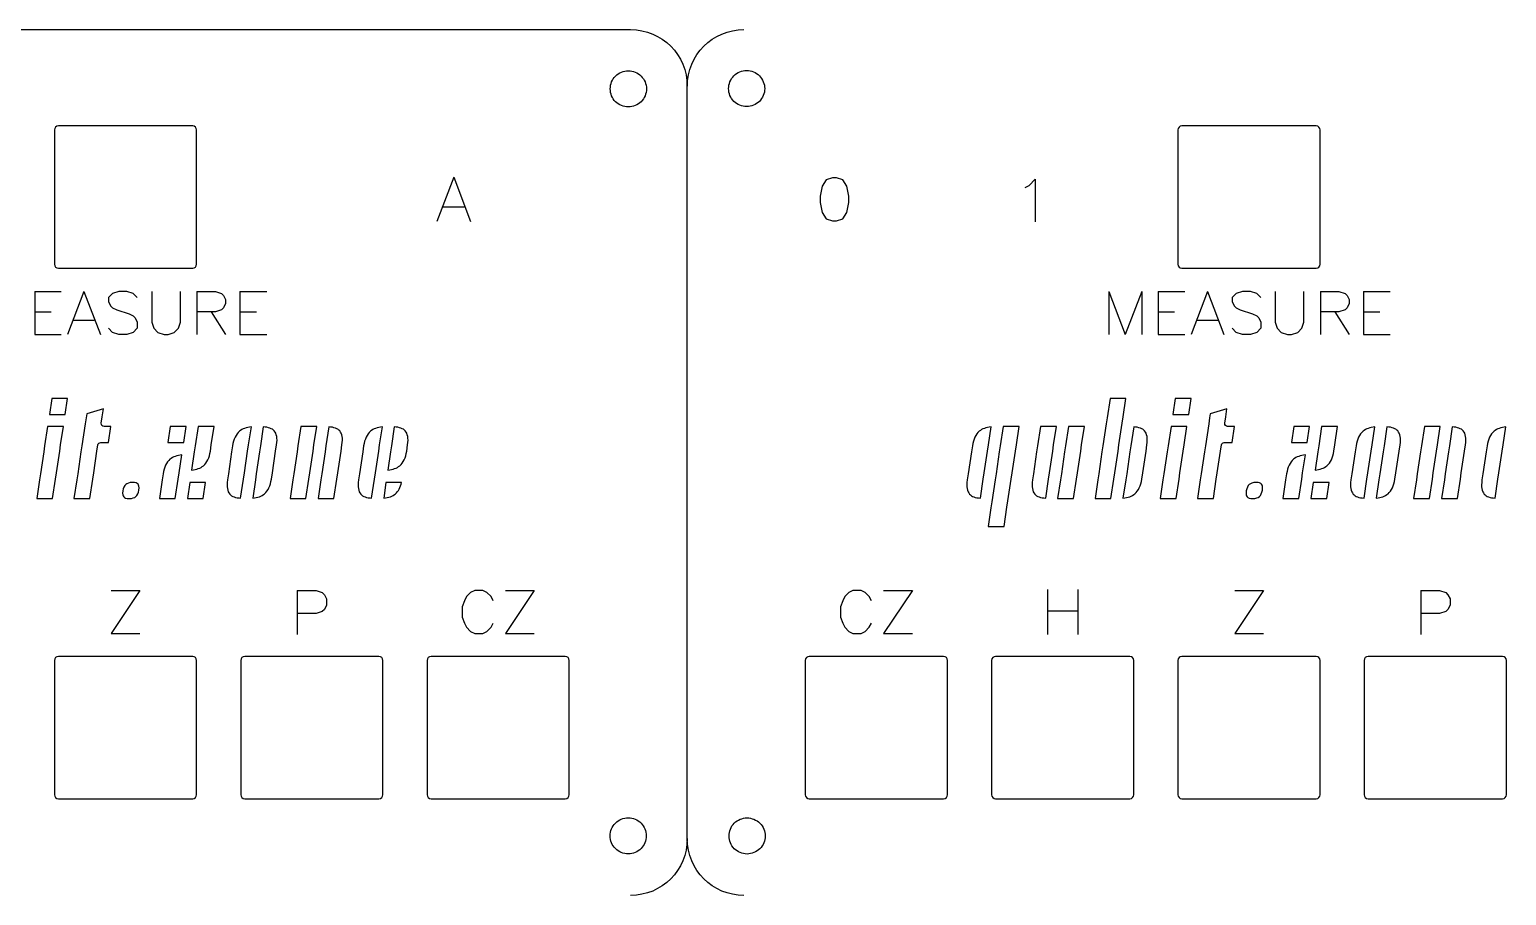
# Model space of a CAD drawing. Extents: x 0 to 498, y 0 to 383.
# Drawn here: x 240.4 to 371.3, y 76.7 to 153.4 of the extents above; entities that cross this region are included whole.
import ezdxf

# ---------------------------------------------------------------- set-up
doc = ezdxf.new("R2010")
doc.units = 0
doc.layers.get('0').update_dxf_attribs({"true_color": 0xffffff})

msp = doc.modelspace()

# ---------------------------------------------------------------- linework, layer by layer
at = {"color": 1, "true_color": 0xff0000}
for p, q in [((204.14, 153.4), (293.65, 153.4)), ((303.7, 153.4), (303.7, 153.4)), ((295.06, 148.15), (295.06, 148.15)), ((298.68, 81.73), (298.68, 148.37)), ((305.54, 148.17), (305.54, 148.17)), ((254.85, 144.86), (242.95, 144.86)), ((354.41, 144.86), (342.51, 144.86)), ((242.95, 132.25), (254.85, 132.25)), ((342.51, 132.25), (354.41, 132.25)), ((242.36, 120.72), (242.15, 119.3)), ((243.77, 120.72), (242.36, 120.72)), ((243.56, 119.3), (243.77, 120.72)), ((337.55, 120.72), (336.14, 120.72)), ((336.14, 120.72), (336.14, 120.72)), ((337.31, 119.08), (337.55, 120.72)), ((341.92, 120.72), (341.71, 119.3)), ((343.33, 120.72), (341.92, 120.72)), ((343.12, 119.3), (343.33, 120.72)), ((242.15, 119.3), (243.56, 119.3)), ((245.46, 119.37), (245.41, 119.01)), ((246.94, 119.8), (245.46, 119.37)), ((246.83, 119.08), (246.94, 119.8)), ((246.94, 119.8), (246.94, 119.8)), ((341.71, 119.3), (343.12, 119.3)), ((345.02, 119.37), (344.97, 119.01)), ((346.5, 119.8), (345.02, 119.37)), ((346.39, 119.08), (346.5, 119.8)), ((346.5, 119.8), (346.5, 119.8)), ((243.4, 118.24), (241.99, 118.24)), ((243.15, 116.6), (243.4, 118.24)), ((245.33, 118.46), (245.03, 116.53)), ((245.41, 119.01), (245.33, 118.46)), ((246.75, 118.53), (246.83, 119.08)), ((247.39, 116.82), (247.6, 118.24)), ((252.86, 118.24), (252.65, 116.82)), ((254.27, 118.24), (252.86, 118.24)), ((254.06, 116.82), (254.27, 118.24)), ((256.75, 118.24), (255.33, 118.24)), ((255.33, 118.24), (255.33, 118.24)), ((256.5, 116.6), (256.75, 118.24)), ((259.81, 116.6), (260.05, 118.2)), ((261.11, 118.21), (260.86, 116.53)), ((261.11, 118.21), (261.11, 118.21)), ((264.44, 118.24), (264.18, 116.53)), ((265.85, 118.24), (264.44, 118.24)), ((265.6, 116.6), (265.85, 118.24)), ((266.91, 118.21), (266.66, 116.53)), ((266.91, 118.21), (266.91, 118.21)), ((271.42, 116.6), (271.66, 118.2)), ((272.72, 118.21), (272.47, 116.53)), ((272.72, 118.21), (272.72, 118.21)), ((325.36, 116.6), (325.6, 118.2)), ((328.08, 118.24), (326.67, 118.24)), ((326.67, 118.24), (326.67, 118.24)), ((327.84, 116.6), (328.08, 118.24)), ((329.98, 118.24), (329.72, 116.53)), ((331.39, 118.24), (329.98, 118.24)), ((331.14, 116.6), (331.39, 118.24)), ((332.46, 118.24), (332.2, 116.53)), ((333.87, 118.24), (332.46, 118.24)), ((333.62, 116.6), (333.87, 118.24)), ((335.8, 118.46), (335.51, 116.53)), ((335.88, 119.01), (335.8, 118.46)), ((336.93, 116.6), (337.22, 118.53)), ((337.22, 118.53), (337.31, 119.08)), ((338.24, 118.21), (337.98, 116.53)), ((338.24, 118.21), (338.24, 118.21)), ((342.96, 118.24), (341.55, 118.24)), ((342.71, 116.6), (342.96, 118.24)), ((344.89, 118.46), (344.59, 116.53)), ((344.97, 119.01), (344.89, 118.46)), ((346.31, 118.53), (346.39, 119.08)), ((346.95, 116.82), (347.16, 118.24)), ((352.42, 118.24), (352.21, 116.82)), ((353.83, 118.24), (352.42, 118.24)), ((353.62, 116.82), (353.83, 118.24)), ((356.31, 118.24), (354.89, 118.24)), ((354.89, 118.24), (354.89, 118.24)), ((356.06, 116.6), (356.31, 118.24)), ((359.36, 116.6), (359.61, 118.2)), ((360.67, 118.21), (360.42, 116.53)), ((360.67, 118.21), (360.67, 118.21)), ((364, 118.24), (363.74, 116.53)), ((365.41, 118.24), (364, 118.24)), ((365.16, 116.6), (365.41, 118.24)), ((366.47, 118.21), (366.22, 116.53)), ((366.47, 118.21), (366.47, 118.21)), ((370.98, 116.6), (371.22, 118.2)), ((241.73, 116.53), (241.65, 115.98)), ((243.07, 116.05), (243.15, 116.6)), ((245.03, 116.53), (244.95, 115.98)), ((246.37, 116.05), (246.46, 116.6)), ((246.71, 116.82), (247.39, 116.82)), ((252.65, 116.82), (254.06, 116.82)), ((255.08, 116.53), (254.99, 115.98)), ((256.42, 116.05), (256.5, 116.6)), ((258.38, 116.53), (258.3, 115.98)), ((259.72, 116.05), (259.81, 116.6)), ((260.86, 116.53), (260.78, 115.98)), ((262.2, 116.05), (262.29, 116.6)), ((264.18, 116.53), (264.1, 115.98)), ((265.52, 116.05), (265.6, 116.6)), ((266.66, 116.53), (266.58, 115.98)), ((268, 116.05), (268.08, 116.6)), ((270, 116.53), (269.92, 115.98)), ((271.34, 116.05), (271.42, 116.6)), ((272.47, 116.53), (272.39, 115.98)), ((273.82, 116.05), (273.9, 116.6)), ((273.9, 116.6), (273.9, 116.6)), ((323.94, 116.53), (323.86, 115.98)), ((325.28, 116.05), (325.36, 116.6)), ((326.41, 116.53), (326.33, 115.98)), ((327.76, 116.05), (327.84, 116.6)), ((329.72, 116.53), (329.64, 115.98)), ((331.06, 116.05), (331.14, 116.6)), ((332.2, 116.53), (332.11, 115.98)), ((333.54, 116.05), (333.62, 116.6)), ((335.51, 116.53), (335.43, 115.98)), ((336.85, 116.05), (336.93, 116.6)), ((337.98, 116.53), (337.9, 115.98)), ((339.33, 116.05), (339.41, 116.6)), ((341.29, 116.53), (341.21, 115.98)), ((342.63, 116.05), (342.71, 116.6)), ((344.59, 116.53), (344.51, 115.98)), ((345.93, 116.05), (346.01, 116.6)), ((346.27, 116.82), (346.95, 116.82)), ((352.21, 116.82), (353.62, 116.82)), ((354.64, 116.53), (354.55, 115.98)), ((355.98, 116.05), (356.06, 116.6)), ((357.94, 116.53), (357.86, 115.98)), ((359.28, 116.05), (359.36, 116.6)), ((360.42, 116.53), (360.34, 115.98)), ((361.76, 116.05), (361.85, 116.6)), ((363.74, 116.53), (363.66, 115.98)), ((365.08, 116.05), (365.16, 116.6)), ((366.22, 116.53), (366.14, 115.98)), ((367.56, 116.05), (367.64, 116.6)), ((369.56, 116.53), (369.48, 115.98)), ((370.9, 116.05), (370.98, 116.6)), ((241.65, 115.98), (241.36, 114.05)), ((242.78, 114.12), (243.07, 116.05)), ((244.95, 115.98), (244.67, 114.05)), ((246.09, 114.12), (246.37, 116.05)), ((253.65, 114.12), (253.89, 115.72)), ((253.89, 115.72), (253.89, 115.72)), ((254.99, 115.98), (254.75, 114.38)), ((258.3, 115.98), (258.02, 114.05)), ((260.78, 115.98), (260.49, 114.05)), ((261.92, 114.12), (262.2, 116.05)), ((264.1, 115.98), (263.81, 114.05)), ((266.58, 115.98), (266.29, 114.05)), ((269.92, 115.98), (269.62, 114.05)), ((271.04, 114.12), (271.34, 116.05)), ((272.39, 115.98), (272.15, 114.38)), ((323.86, 115.98), (323.56, 114.05)), ((324.99, 114.12), (325.28, 116.05)), ((326.33, 115.98), (326.04, 114.05)), ((327.47, 114.12), (327.76, 116.05)), ((329.64, 115.98), (329.35, 114.05)), ((332.11, 115.98), (331.83, 114.05)), ((335.43, 115.98), (335.14, 114.05)), ((337.9, 115.98), (337.62, 114.05)), ((339.04, 114.12), (339.33, 116.05)), ((341.21, 115.98), (340.92, 114.05)), ((342.34, 114.12), (342.63, 116.05)), ((344.51, 115.98), (344.22, 114.05)), ((345.65, 114.12), (345.93, 116.05)), ((353.21, 114.12), (353.45, 115.72)), ((353.45, 115.72), (353.45, 115.72)), ((354.55, 115.98), (354.31, 114.38)), ((357.86, 115.98), (357.57, 114.05)), ((360.34, 115.98), (360.05, 114.05)), ((361.48, 114.12), (361.76, 116.05)), ((363.66, 115.98), (363.37, 114.05)), ((366.14, 115.98), (365.85, 114.05)), ((369.48, 115.98), (369.18, 114.05)), ((370.6, 114.12), (370.9, 116.05)), ((241.36, 114.05), (241.28, 113.5)), ((242.7, 113.57), (242.78, 114.12)), ((244.67, 114.05), (244.58, 113.5)), ((246, 113.57), (246.09, 114.12)), ((252.23, 114.05), (252.15, 113.5)), ((253.57, 113.57), (253.65, 114.12)), ((258.02, 114.05), (257.93, 113.5)), ((259.35, 113.57), (259.44, 114.12)), ((260.49, 114.05), (260.41, 113.5)), ((261.83, 113.57), (261.92, 114.12)), ((263.81, 114.05), (263.73, 113.5)), ((265.15, 113.57), (265.24, 114.12)), ((266.29, 114.05), (266.21, 113.5)), ((267.63, 113.57), (267.72, 114.12)), ((269.62, 114.05), (269.54, 113.5)), ((270.96, 113.57), (271.04, 114.12)), ((323.56, 114.05), (323.48, 113.5)), ((324.9, 113.57), (324.99, 114.12)), ((326.04, 114.05), (325.96, 113.5)), ((327.38, 113.57), (327.47, 114.12)), ((329.35, 114.05), (329.27, 113.5)), ((330.69, 113.57), (330.77, 114.12)), ((331.83, 114.05), (331.74, 113.5)), ((333.17, 113.57), (333.25, 114.12)), ((335.14, 114.05), (335.06, 113.5)), ((336.48, 113.57), (336.56, 114.12)), ((337.62, 114.05), (337.53, 113.5)), ((338.96, 113.57), (339.04, 114.12)), ((340.92, 114.05), (340.83, 113.5)), ((342.26, 113.57), (342.34, 114.12)), ((344.22, 114.05), (344.14, 113.5)), ((345.56, 113.57), (345.65, 114.12)), ((351.79, 114.05), (351.7, 113.5)), ((353.13, 113.57), (353.21, 114.12)), ((357.57, 114.05), (357.49, 113.5)), ((358.91, 113.57), (359, 114.12)), ((360.05, 114.05), (359.97, 113.5)), ((361.39, 113.57), (361.48, 114.12)), ((363.37, 114.05), (363.29, 113.5)), ((364.71, 113.57), (364.79, 114.12)), ((365.85, 114.05), (365.77, 113.5)), ((367.19, 113.57), (367.27, 114.12)), ((369.18, 114.05), (369.1, 113.5)), ((370.52, 113.57), (370.6, 114.12)), ((241.28, 113.5), (241.03, 111.86)), ((242.44, 111.86), (242.7, 113.57)), ((244.58, 113.5), (244.33, 111.86)), ((245.74, 111.86), (246, 113.57)), ((249.51, 113.28), (249.51, 113.28)), ((252.15, 113.5), (251.9, 111.86)), ((253.31, 111.86), (253.57, 113.57)), ((254.59, 113.28), (254.38, 111.86)), ((256, 113.28), (254.59, 113.28)), ((255.79, 111.86), (256, 113.28)), ((259.1, 111.89), (259.35, 113.57)), ((260.41, 113.5), (260.17, 111.9)), ((263.73, 113.5), (263.48, 111.86)), ((264.89, 111.86), (265.15, 113.57)), ((266.21, 113.5), (265.96, 111.86)), ((267.37, 111.86), (267.63, 113.57)), ((270.71, 111.89), (270.96, 113.57)), ((271.98, 113.28), (271.78, 111.9)), ((273.36, 113.28), (271.98, 113.28)), ((324.65, 111.89), (324.9, 113.57)), ((325.96, 113.5), (325.67, 111.57)), ((330.44, 111.89), (330.69, 113.57)), ((331.74, 113.5), (331.5, 111.86)), ((332.91, 111.86), (333.17, 113.57)), ((335.06, 113.5), (334.81, 111.86)), ((336.22, 111.86), (336.48, 113.57)), ((337.53, 113.5), (337.29, 111.9)), ((340.83, 113.5), (340.59, 111.86)), ((342, 111.86), (342.26, 113.57)), ((344.14, 113.5), (343.89, 111.86)), ((345.3, 111.86), (345.56, 113.57)), ((349.07, 113.28), (349.07, 113.28)), ((351.7, 113.5), (351.46, 111.86)), ((352.87, 111.86), (353.13, 113.57)), ((354.15, 113.28), (353.94, 111.86)), ((355.56, 113.28), (354.15, 113.28)), ((355.35, 111.86), (355.56, 113.28)), ((358.66, 111.89), (358.91, 113.57)), ((359.97, 113.5), (359.73, 111.9)), ((363.29, 113.5), (363.04, 111.86)), ((364.45, 111.86), (364.71, 113.57)), ((365.77, 113.5), (365.52, 111.86)), ((366.93, 111.86), (367.19, 113.57)), ((370.27, 111.89), (370.52, 113.57)), ((241.03, 111.86), (242.44, 111.86)), ((244.33, 111.86), (245.74, 111.86)), ((251.9, 111.86), (253.31, 111.86)), ((254.38, 111.86), (255.79, 111.86)), ((263.48, 111.86), (264.89, 111.86)), ((265.96, 111.86), (267.37, 111.86)), ((325.67, 111.57), (325.59, 111.02)), ((327.01, 111.09), (327.1, 111.64)), ((331.5, 111.86), (332.91, 111.86)), ((334.81, 111.86), (336.22, 111.86)), ((340.59, 111.86), (342, 111.86)), ((343.89, 111.86), (345.3, 111.86)), ((351.46, 111.86), (352.87, 111.86)), ((353.94, 111.86), (355.35, 111.86)), ((363.04, 111.86), (364.45, 111.86)), ((365.52, 111.86), (366.93, 111.86)), ((325.59, 111.02), (325.34, 109.38)), ((326.76, 109.38), (327.01, 111.09)), ((325.34, 109.38), (326.76, 109.38)), ((254.85, 97.87), (242.95, 97.87)), ((271.36, 97.87), (259.46, 97.87)), ((287.87, 97.87), (275.97, 97.87)), ((321.39, 97.87), (309.49, 97.87)), ((337.9, 97.87), (326, 97.87)), ((354.41, 97.87), (342.51, 97.87)), ((370.92, 97.87), (359.02, 97.87)), ((242.95, 85.26), (254.85, 85.26)), ((259.46, 85.26), (271.36, 85.26)), ((275.97, 85.26), (287.87, 85.26)), ((309.49, 85.26), (321.39, 85.26)), ((342.51, 85.26), (354.41, 85.26)), ((359.02, 85.26), (370.92, 85.26)), ((295.05, 81.98), (295.05, 81.98)), ((305.58, 81.97), (305.58, 81.97))]:
    msp.add_line(p, q, dxfattribs=at)
at = {"color": 7, "true_color": 0xffffff}
for p, q in [((277.99, 140.33), (276.49, 136.4)), ((277.99, 140.33), (279.48, 136.4)), ((311, 140.09), (310.64, 139.54)), ((311.54, 140.27), (311, 140.09)), ((311.91, 140.27), (311.54, 140.27)), ((312.45, 140.09), (311.91, 140.27)), ((312.82, 139.54), (312.45, 140.09)), ((328.97, 139.6), (329.51, 140.14)), ((329.51, 140.14), (329.51, 136.36)), ((310.64, 139.54), (310.45, 138.63)), ((313, 138.63), (312.82, 139.54)), ((328.61, 139.42), (328.97, 139.6)), ((277.05, 137.71), (278.92, 137.71)), ((310.45, 138.63), (310.45, 138.09)), ((310.45, 138.09), (310.64, 137.18)), ((312.82, 137.18), (313, 138.09)), ((313, 138.09), (313, 138.63)), ((310.64, 137.18), (311, 136.63)), ((311, 136.63), (311.54, 136.45)), ((311.54, 136.45), (311.91, 136.45)), ((311.91, 136.45), (312.45, 136.63)), ((312.45, 136.63), (312.82, 137.18)), ((240.85, 130.21), (240.85, 126.39)), ((240.85, 130.21), (243.21, 130.21)), ((245.21, 130.21), (243.76, 126.39)), ((245.21, 130.21), (246.67, 126.39)), ((247.76, 130.03), (247.4, 129.67)), ((247.4, 129.67), (247.4, 129.3)), ((248.31, 130.21), (247.76, 130.03)), ((249.03, 130.21), (248.31, 130.21)), ((249.58, 130.03), (249.03, 130.21)), ((249.94, 129.67), (249.58, 130.03)), ((251.22, 130.21), (251.22, 127.48)), ((253.77, 127.48), (253.77, 130.21)), ((255.22, 130.21), (255.22, 126.39)), ((255.22, 130.21), (256.86, 130.21)), ((256.86, 130.21), (257.41, 130.03)), ((257.41, 130.03), (257.59, 129.85)), ((257.59, 129.85), (257.77, 129.48)), ((259.04, 130.21), (259.04, 126.39)), ((259.04, 130.21), (261.41, 130.21)), ((336.04, 130.21), (336.04, 126.39)), ((336.04, 130.21), (337.49, 126.39)), ((338.95, 130.21), (337.49, 126.39)), ((338.95, 130.21), (338.95, 126.39)), ((340.41, 130.21), (340.41, 126.39)), ((340.41, 130.21), (342.77, 130.21)), ((344.77, 130.21), (343.32, 126.39)), ((344.77, 130.21), (346.23, 126.39)), ((347.32, 130.03), (346.96, 129.67)), ((346.96, 129.67), (346.96, 129.3)), ((347.87, 130.21), (347.32, 130.03)), ((348.59, 130.21), (347.87, 130.21)), ((349.14, 130.03), (348.59, 130.21)), ((349.5, 129.67), (349.14, 130.03)), ((350.78, 130.21), (350.78, 127.48)), ((353.33, 127.48), (353.33, 130.21)), ((354.78, 130.21), (354.78, 126.39)), ((354.78, 130.21), (356.42, 130.21)), ((356.42, 130.21), (356.97, 130.03)), ((356.97, 130.03), (357.15, 129.85)), ((357.15, 129.85), (357.33, 129.48)), ((358.6, 130.21), (358.6, 126.39)), ((358.6, 130.21), (360.97, 130.21)), ((240.85, 128.39), (242.3, 128.39)), ((247.4, 129.3), (247.58, 128.94)), ((247.58, 128.94), (247.76, 128.76)), ((247.76, 128.76), (248.13, 128.57)), ((248.13, 128.57), (249.22, 128.21)), ((256.86, 128.39), (255.22, 128.39)), ((256.5, 128.39), (257.77, 126.39)), ((257.41, 128.57), (256.86, 128.39)), ((257.59, 128.76), (257.41, 128.57)), ((257.77, 129.12), (257.59, 128.76)), ((257.77, 129.48), (257.77, 129.12)), ((259.04, 128.39), (260.5, 128.39)), ((340.41, 128.39), (341.86, 128.39)), ((346.96, 129.3), (347.14, 128.94)), ((347.14, 128.94), (347.32, 128.76)), ((347.32, 128.76), (347.68, 128.57)), ((347.68, 128.57), (348.78, 128.21)), ((356.42, 128.39), (354.78, 128.39)), ((356.06, 128.39), (357.33, 126.39)), ((356.97, 128.57), (356.42, 128.39)), ((357.15, 128.76), (356.97, 128.57)), ((357.33, 129.12), (357.15, 128.76)), ((357.33, 129.48), (357.33, 129.12)), ((358.6, 128.39), (360.06, 128.39)), ((244.3, 127.67), (246.12, 127.67)), ((249.22, 128.21), (249.58, 128.03)), ((249.58, 128.03), (249.76, 127.85)), ((249.76, 127.85), (249.94, 127.48)), ((249.94, 127.48), (249.94, 126.94)), ((251.22, 127.48), (251.4, 126.94)), ((253.58, 126.94), (253.77, 127.48)), ((343.86, 127.67), (345.68, 127.67)), ((348.78, 128.21), (349.14, 128.03)), ((349.14, 128.03), (349.32, 127.85)), ((349.32, 127.85), (349.5, 127.48)), ((349.5, 127.48), (349.5, 126.94)), ((350.78, 127.48), (350.96, 126.94)), ((353.14, 126.94), (353.33, 127.48)), ((240.85, 126.39), (243.21, 126.39)), ((247.76, 126.57), (247.4, 126.94)), ((248.31, 126.39), (247.76, 126.57)), ((249.03, 126.39), (248.31, 126.39)), ((249.58, 126.57), (249.03, 126.39)), ((249.94, 126.94), (249.58, 126.57)), ((251.4, 126.94), (251.76, 126.57)), ((251.76, 126.57), (252.31, 126.39)), ((252.31, 126.39), (252.67, 126.39)), ((252.67, 126.39), (253.22, 126.57)), ((253.22, 126.57), (253.58, 126.94)), ((259.04, 126.39), (261.41, 126.39)), ((340.41, 126.39), (342.77, 126.39)), ((347.32, 126.57), (346.96, 126.94)), ((347.87, 126.39), (347.32, 126.57)), ((348.59, 126.39), (347.87, 126.39)), ((349.14, 126.57), (348.59, 126.39)), ((349.5, 126.94), (349.14, 126.57)), ((350.96, 126.94), (351.32, 126.57)), ((351.32, 126.57), (351.87, 126.39)), ((351.87, 126.39), (352.23, 126.39)), ((352.23, 126.39), (352.78, 126.57)), ((352.78, 126.57), (353.14, 126.94)), ((358.6, 126.39), (360.97, 126.39)), ((250.17, 103.72), (247.63, 99.9)), ((247.63, 103.72), (250.17, 103.72)), ((264.11, 103.72), (264.11, 99.81)), ((264.11, 103.72), (265.78, 103.72)), ((265.78, 103.72), (266.34, 103.53)), ((266.34, 103.53), (266.53, 103.34)), ((279.47, 103.54), (279.11, 103.17)), ((279.84, 103.72), (279.47, 103.54)), ((280.56, 103.72), (279.84, 103.72)), ((280.93, 103.54), (280.56, 103.72)), ((281.29, 103.17), (280.93, 103.54)), ((285.11, 103.72), (282.56, 99.9)), ((282.56, 103.72), (285.11, 103.72)), ((312.99, 103.54), (312.63, 103.17)), ((313.35, 103.72), (312.99, 103.54)), ((314.08, 103.72), (313.35, 103.72)), ((314.45, 103.54), (314.08, 103.72)), ((314.81, 103.17), (314.45, 103.54)), ((318.63, 103.72), (316.08, 99.9)), ((316.08, 103.72), (318.63, 103.72)), ((330.61, 103.81), (330.61, 99.81)), ((333.28, 103.81), (333.28, 99.81)), ((349.73, 103.72), (347.19, 99.9)), ((347.19, 103.72), (349.73, 103.72)), ((363.67, 103.72), (363.67, 99.81)), ((363.67, 103.72), (365.34, 103.72)), ((365.34, 103.72), (365.9, 103.53)), ((365.9, 103.53), (366.08, 103.34)), ((266.53, 103.34), (266.71, 102.97)), ((266.71, 102.41), (266.53, 102.04)), ((266.71, 102.97), (266.71, 102.41)), ((278.93, 102.81), (278.74, 102.26)), ((278.74, 102.26), (278.74, 101.35)), ((279.11, 103.17), (278.93, 102.81)), ((281.47, 102.81), (281.29, 103.17)), ((312.45, 102.81), (312.26, 102.26)), ((312.26, 102.26), (312.26, 101.35)), ((312.63, 103.17), (312.45, 102.81)), ((314.99, 102.81), (314.81, 103.17)), ((366.08, 103.34), (366.27, 102.97)), ((366.27, 102.41), (366.08, 102.04)), ((366.27, 102.97), (366.27, 102.41)), ((265.78, 101.67), (264.11, 101.67)), ((266.34, 101.86), (265.78, 101.67)), ((266.53, 102.04), (266.34, 101.86)), ((278.74, 101.35), (278.93, 100.81)), ((278.93, 100.81), (279.11, 100.45)), ((281.29, 100.45), (281.47, 100.81)), ((312.26, 101.35), (312.45, 100.81)), ((312.45, 100.81), (312.63, 100.45)), ((314.81, 100.45), (314.99, 100.81)), ((330.61, 101.9), (333.28, 101.9)), ((365.34, 101.67), (363.67, 101.67)), ((365.9, 101.86), (365.34, 101.67)), ((366.08, 102.04), (365.9, 101.86)), ((247.63, 99.9), (250.17, 99.9)), ((279.11, 100.45), (279.47, 100.08)), ((279.47, 100.08), (279.84, 99.9)), ((279.84, 99.9), (280.56, 99.9)), ((280.56, 99.9), (280.93, 100.08)), ((280.93, 100.08), (281.29, 100.45)), ((282.56, 99.9), (285.11, 99.9)), ((312.63, 100.45), (312.99, 100.08)), ((312.99, 100.08), (313.35, 99.9)), ((313.35, 99.9), (314.08, 99.9)), ((314.08, 99.9), (314.45, 100.08)), ((314.45, 100.08), (314.81, 100.45)), ((316.08, 99.9), (318.63, 99.9)), ((347.19, 99.9), (349.73, 99.9))]:
    msp.add_line(p, q, dxfattribs=at)
at = {"color": 1, "true_color": 0xff0000}
for points in [[(293.65, 153.4), (296.44, 153.4), (298.68, 151.15), (298.68, 148.37)], [(298.68, 148.37), (298.68, 151.15), (300.92, 153.4), (303.7, 153.4)], [(291.86, 148.15), (291.86, 148.57), (292.02, 148.98), (292.32, 149.28)], [(292.32, 149.28), (292.62, 149.58), (293.03, 149.75), (293.46, 149.75)], [(293.46, 149.75), (293.88, 149.75), (294.29, 149.58), (294.59, 149.28)], [(294.59, 149.28), (294.89, 148.98), (295.06, 148.57), (295.06, 148.15)], [(302.34, 148.17), (302.34, 148.59), (302.51, 149), (302.81, 149.3)], [(302.81, 149.3), (303.11, 149.6), (303.52, 149.77), (303.94, 149.77)], [(303.94, 149.77), (304.37, 149.77), (304.77, 149.6), (305.07, 149.3)], [(305.07, 149.3), (305.37, 149), (305.54, 148.59), (305.54, 148.17)], [(292.32, 147.01), (292.02, 147.31), (291.86, 147.72), (291.86, 148.15)], [(295.06, 148.15), (295.06, 147.72), (294.89, 147.31), (294.59, 147.01)], [(302.81, 147.04), (302.51, 147.34), (302.34, 147.74), (302.34, 148.17)], [(305.54, 148.17), (305.54, 147.74), (305.37, 147.34), (305.07, 147.04)], [(293.46, 146.55), (293.03, 146.55), (292.62, 146.71), (292.32, 147.01)], [(294.59, 147.01), (294.29, 146.71), (293.88, 146.55), (293.46, 146.55)], [(303.94, 146.57), (303.52, 146.57), (303.11, 146.74), (302.81, 147.04)], [(305.07, 147.04), (304.77, 146.74), (304.37, 146.57), (303.94, 146.57)], [(242.95, 144.86), (242.75, 144.86), (242.6, 144.7), (242.6, 144.51)], [(242.6, 144.51), (242.6, 144.51), (242.6, 132.61), (242.6, 132.61)], [(255.2, 144.51), (255.2, 144.7), (255.04, 144.86), (254.85, 144.86)], [(255.2, 132.61), (255.2, 132.61), (255.2, 144.51), (255.2, 144.51)], [(342.51, 144.86), (342.31, 144.86), (342.15, 144.7), (342.15, 144.51)], [(342.15, 144.51), (342.15, 144.51), (342.15, 132.61), (342.15, 132.61)], [(354.76, 144.51), (354.76, 144.7), (354.6, 144.86), (354.41, 144.86)], [(354.76, 132.61), (354.76, 132.61), (354.76, 144.51), (354.76, 144.51)], [(242.6, 132.61), (242.6, 132.41), (242.75, 132.25), (242.95, 132.25)], [(254.85, 132.25), (255.04, 132.25), (255.2, 132.41), (255.2, 132.61)], [(342.15, 132.61), (342.15, 132.41), (342.31, 132.25), (342.51, 132.25)], [(354.41, 132.25), (354.6, 132.25), (354.76, 132.41), (354.76, 132.61)], [(336.14, 120.72), (336.14, 120.72), (335.88, 119.01), (335.88, 119.01)], [(241.99, 118.24), (241.99, 118.24), (241.73, 116.53), (241.73, 116.53)], [(245.41, 119.01), (245.41, 119.01), (245.41, 119.01), (245.41, 119.01)], [(246.81, 118.33), (246.76, 118.38), (246.74, 118.46), (246.75, 118.53)], [(247, 118.24), (246.92, 118.24), (246.85, 118.27), (246.81, 118.33)], [(247.6, 118.24), (247.6, 118.24), (247, 118.24), (247, 118.24)], [(255.33, 118.24), (255.33, 118.24), (255.08, 116.53), (255.08, 116.53)], [(259, 117.82), (258.69, 117.55), (258.48, 117.13), (258.38, 116.53)], [(260.05, 118.2), (259.61, 118.15), (259.25, 118.04), (259, 117.82)], [(262.08, 117.85), (261.9, 118.06), (261.57, 118.17), (261.11, 118.21)], [(262.29, 116.6), (262.38, 117.21), (262.29, 117.6), (262.08, 117.85)], [(267.88, 117.85), (267.7, 118.06), (267.37, 118.17), (266.91, 118.21)], [(268.08, 116.6), (268.18, 117.21), (268.09, 117.6), (267.88, 117.85)], [(270.61, 117.82), (270.3, 117.55), (270.09, 117.13), (270, 116.53)], [(271.66, 118.2), (271.22, 118.15), (270.86, 118.04), (270.61, 117.82)], [(273.69, 117.85), (273.51, 118.06), (273.18, 118.17), (272.72, 118.21)], [(273.9, 116.6), (273.99, 117.2), (273.9, 117.6), (273.69, 117.85)], [(324.55, 117.82), (324.24, 117.55), (324.03, 117.13), (323.94, 116.53)], [(325.6, 118.2), (325.16, 118.15), (324.8, 118.04), (324.55, 117.82)], [(326.67, 118.24), (326.67, 118.24), (326.41, 116.53), (326.41, 116.53)], [(335.88, 119.01), (335.88, 119.01), (335.88, 119.01), (335.88, 119.01)], [(339.21, 117.85), (339.03, 118.06), (338.7, 118.17), (338.24, 118.21)], [(339.41, 116.6), (339.5, 117.21), (339.41, 117.6), (339.21, 117.85)], [(341.55, 118.24), (341.55, 118.24), (341.29, 116.53), (341.29, 116.53)], [(344.97, 119.01), (344.97, 119.01), (344.97, 119.01), (344.97, 119.01)], [(346.37, 118.33), (346.32, 118.38), (346.3, 118.46), (346.31, 118.53)], [(346.56, 118.24), (346.48, 118.24), (346.41, 118.27), (346.37, 118.33)], [(347.16, 118.24), (347.16, 118.24), (346.56, 118.24), (346.56, 118.24)], [(354.89, 118.24), (354.89, 118.24), (354.64, 116.53), (354.64, 116.53)], [(358.56, 117.82), (358.25, 117.55), (358.04, 117.13), (357.94, 116.53)], [(359.61, 118.2), (359.17, 118.15), (358.81, 118.04), (358.56, 117.82)], [(361.64, 117.85), (361.46, 118.06), (361.13, 118.17), (360.67, 118.21)], [(361.85, 116.6), (361.94, 117.21), (361.85, 117.6), (361.64, 117.85)], [(367.44, 117.85), (367.26, 118.06), (366.93, 118.17), (366.47, 118.21)], [(367.64, 116.6), (367.74, 117.21), (367.65, 117.6), (367.44, 117.85)], [(370.17, 117.82), (369.86, 117.55), (369.65, 117.13), (369.56, 116.53)], [(371.22, 118.2), (370.78, 118.15), (370.42, 118.04), (370.17, 117.82)], [(241.73, 116.53), (241.73, 116.53), (241.73, 116.53), (241.73, 116.53)], [(246.46, 116.6), (246.47, 116.73), (246.58, 116.82), (246.71, 116.82)], [(255.08, 116.53), (255.08, 116.53), (255.08, 116.53), (255.08, 116.53)], [(270, 116.53), (270, 116.53), (270, 116.53), (270, 116.53)], [(272.47, 116.53), (272.47, 116.53), (272.47, 116.53), (272.47, 116.53)], [(323.94, 116.53), (323.94, 116.53), (323.94, 116.53), (323.94, 116.53)], [(326.41, 116.53), (326.41, 116.53), (326.41, 116.53), (326.41, 116.53)], [(341.29, 116.53), (341.29, 116.53), (341.29, 116.53), (341.29, 116.53)], [(346.01, 116.6), (346.03, 116.73), (346.14, 116.82), (346.27, 116.82)], [(354.64, 116.53), (354.64, 116.53), (354.64, 116.53), (354.64, 116.53)], [(369.56, 116.53), (369.56, 116.53), (369.56, 116.53), (369.56, 116.53)], [(246.37, 116.05), (246.37, 116.05), (246.37, 116.05), (246.37, 116.05)], [(252.84, 115.34), (252.53, 115.07), (252.32, 114.65), (252.23, 114.05)], [(253.89, 115.72), (253.46, 115.67), (253.1, 115.56), (252.84, 115.34)], [(255.8, 114.76), (256.12, 115.03), (256.33, 115.45), (256.42, 116.05)], [(259.44, 114.12), (259.44, 114.12), (259.72, 116.05), (259.72, 116.05)], [(259.72, 116.05), (259.72, 116.05), (259.72, 116.05), (259.72, 116.05)], [(262.2, 116.05), (262.2, 116.05), (262.2, 116.05), (262.2, 116.05)], [(265.24, 114.12), (265.24, 114.12), (265.52, 116.05), (265.52, 116.05)], [(265.52, 116.05), (265.52, 116.05), (265.52, 116.05), (265.52, 116.05)], [(267.72, 114.12), (267.72, 114.12), (268, 116.05), (268, 116.05)], [(268, 116.05), (268, 116.05), (268, 116.05), (268, 116.05)], [(273.2, 114.76), (273.52, 115.03), (273.73, 115.45), (273.82, 116.05)], [(330.77, 114.12), (330.77, 114.12), (331.06, 116.05), (331.06, 116.05)], [(331.06, 116.05), (331.06, 116.05), (331.06, 116.05), (331.06, 116.05)], [(333.25, 114.12), (333.25, 114.12), (333.54, 116.05), (333.54, 116.05)], [(333.54, 116.05), (333.54, 116.05), (333.54, 116.05), (333.54, 116.05)], [(336.56, 114.12), (336.56, 114.12), (336.85, 116.05), (336.85, 116.05)], [(336.85, 116.05), (336.85, 116.05), (336.85, 116.05), (336.85, 116.05)], [(339.33, 116.05), (339.33, 116.05), (339.33, 116.05), (339.33, 116.05)], [(345.93, 116.05), (345.93, 116.05), (345.93, 116.05), (345.93, 116.05)], [(352.4, 115.34), (352.09, 115.07), (351.88, 114.65), (351.79, 114.05)], [(353.45, 115.72), (353.02, 115.67), (352.66, 115.56), (352.4, 115.34)], [(355.36, 114.76), (355.68, 115.03), (355.89, 115.45), (355.98, 116.05)], [(359, 114.12), (359, 114.12), (359.28, 116.05), (359.28, 116.05)], [(359.28, 116.05), (359.28, 116.05), (359.28, 116.05), (359.28, 116.05)], [(361.76, 116.05), (361.76, 116.05), (361.76, 116.05), (361.76, 116.05)], [(364.79, 114.12), (364.79, 114.12), (365.08, 116.05), (365.08, 116.05)], [(365.08, 116.05), (365.08, 116.05), (365.08, 116.05), (365.08, 116.05)], [(367.27, 114.12), (367.27, 114.12), (367.56, 116.05), (367.56, 116.05)], [(367.56, 116.05), (367.56, 116.05), (367.56, 116.05), (367.56, 116.05)], [(244.67, 114.05), (244.67, 114.05), (244.67, 114.05), (244.67, 114.05)], [(254.75, 114.38), (255.19, 114.43), (255.55, 114.54), (255.8, 114.76)], [(258.02, 114.05), (258.02, 114.05), (258.02, 114.05), (258.02, 114.05)], [(260.49, 114.05), (260.49, 114.05), (260.49, 114.05), (260.49, 114.05)], [(263.81, 114.05), (263.81, 114.05), (263.81, 114.05), (263.81, 114.05)], [(266.29, 114.05), (266.29, 114.05), (266.29, 114.05), (266.29, 114.05)], [(272.15, 114.38), (272.58, 114.43), (272.95, 114.54), (273.2, 114.76)], [(329.35, 114.05), (329.35, 114.05), (329.35, 114.05), (329.35, 114.05)], [(331.83, 114.05), (331.83, 114.05), (331.83, 114.05), (331.83, 114.05)], [(335.14, 114.05), (335.14, 114.05), (335.14, 114.05), (335.14, 114.05)], [(337.62, 114.05), (337.62, 114.05), (337.62, 114.05), (337.62, 114.05)], [(344.22, 114.05), (344.22, 114.05), (344.22, 114.05), (344.22, 114.05)], [(354.31, 114.38), (354.75, 114.43), (355.11, 114.54), (355.36, 114.76)], [(357.57, 114.05), (357.57, 114.05), (357.57, 114.05), (357.57, 114.05)], [(360.05, 114.05), (360.05, 114.05), (360.05, 114.05), (360.05, 114.05)], [(363.37, 114.05), (363.37, 114.05), (363.37, 114.05), (363.37, 114.05)], [(365.85, 114.05), (365.85, 114.05), (365.85, 114.05), (365.85, 114.05)], [(242.7, 113.57), (242.7, 113.57), (242.7, 113.57), (242.7, 113.57)], [(248.92, 113.1), (248.8, 112.99), (248.7, 112.81), (248.66, 112.53)], [(249.51, 113.28), (249.24, 113.28), (249.05, 113.21), (248.92, 113.1)], [(250.01, 113.13), (249.93, 113.21), (249.79, 113.28), (249.51, 113.28)], [(249.82, 112.04), (249.95, 112.15), (250.04, 112.33), (250.08, 112.61)], [(250.08, 112.61), (250.12, 112.89), (250.08, 113.04), (250.01, 113.13)], [(253.57, 113.57), (253.57, 113.57), (253.57, 113.57), (253.57, 113.57)], [(257.93, 113.5), (257.84, 112.89), (257.93, 112.5), (258.14, 112.25)], [(261.22, 112.28), (261.53, 112.55), (261.74, 112.97), (261.83, 113.57)], [(269.54, 113.5), (269.45, 112.89), (269.54, 112.5), (269.75, 112.25)], [(270.96, 113.57), (270.96, 113.57), (270.96, 113.57), (270.96, 113.57)], [(272.83, 112.28), (273.08, 112.5), (273.25, 112.85), (273.36, 113.28)], [(323.48, 113.5), (323.39, 112.89), (323.48, 112.5), (323.69, 112.25)], [(324.9, 113.57), (324.9, 113.57), (324.9, 113.57), (324.9, 113.57)], [(327.1, 111.64), (327.1, 111.64), (327.38, 113.57), (327.38, 113.57)], [(327.38, 113.57), (327.38, 113.57), (327.38, 113.57), (327.38, 113.57)], [(329.27, 113.5), (329.18, 112.89), (329.27, 112.5), (329.47, 112.25)], [(338.34, 112.28), (338.66, 112.55), (338.87, 112.97), (338.96, 113.57)], [(342.26, 113.57), (342.26, 113.57), (342.26, 113.57), (342.26, 113.57)], [(348.48, 113.1), (348.36, 112.99), (348.26, 112.81), (348.22, 112.53)], [(349.07, 113.28), (348.79, 113.28), (348.61, 113.21), (348.48, 113.1)], [(349.57, 113.13), (349.49, 113.21), (349.35, 113.28), (349.07, 113.28)], [(349.38, 112.04), (349.51, 112.15), (349.6, 112.33), (349.64, 112.61)], [(349.64, 112.61), (349.68, 112.89), (349.64, 113.04), (349.57, 113.13)], [(353.13, 113.57), (353.13, 113.57), (353.13, 113.57), (353.13, 113.57)], [(357.49, 113.5), (357.4, 112.89), (357.49, 112.5), (357.7, 112.25)], [(360.78, 112.28), (361.09, 112.55), (361.3, 112.97), (361.39, 113.57)], [(369.1, 113.5), (369.01, 112.89), (369.1, 112.5), (369.31, 112.25)], [(370.52, 113.57), (370.52, 113.57), (370.52, 113.57), (370.52, 113.57)], [(248.66, 112.53), (248.62, 112.25), (248.66, 112.1), (248.74, 112.01)], [(248.74, 112.01), (248.81, 111.92), (248.95, 111.86), (249.23, 111.86)], [(249.23, 111.86), (249.5, 111.86), (249.69, 111.92), (249.82, 112.04)], [(258.14, 112.25), (258.32, 112.04), (258.64, 111.92), (259.1, 111.89)], [(260.17, 111.9), (260.6, 111.94), (260.96, 112.06), (261.22, 112.28)], [(269.75, 112.25), (269.93, 112.04), (270.26, 111.92), (270.71, 111.89)], [(271.78, 111.9), (272.21, 111.94), (272.58, 112.06), (272.83, 112.28)], [(323.69, 112.25), (323.87, 112.04), (324.2, 111.92), (324.65, 111.89)], [(325.67, 111.57), (325.67, 111.57), (325.67, 111.57), (325.67, 111.57)], [(329.47, 112.25), (329.65, 112.04), (329.98, 111.92), (330.44, 111.89)], [(337.29, 111.9), (337.73, 111.94), (338.09, 112.06), (338.34, 112.28)], [(348.22, 112.53), (348.18, 112.25), (348.22, 112.1), (348.3, 112.01)], [(348.3, 112.01), (348.37, 111.92), (348.51, 111.86), (348.79, 111.86)], [(348.79, 111.86), (349.06, 111.86), (349.25, 111.92), (349.38, 112.04)], [(357.7, 112.25), (357.87, 112.04), (358.2, 111.92), (358.66, 111.89)], [(359.73, 111.9), (360.16, 111.94), (360.52, 112.06), (360.78, 112.28)], [(369.31, 112.25), (369.49, 112.04), (369.82, 111.92), (370.27, 111.89)], [(242.95, 97.87), (242.75, 97.87), (242.6, 97.71), (242.6, 97.52)], [(242.6, 97.52), (242.6, 97.52), (242.6, 85.62), (242.6, 85.62)], [(255.2, 97.52), (255.2, 97.71), (255.04, 97.87), (254.85, 97.87)], [(255.2, 85.62), (255.2, 85.62), (255.2, 97.52), (255.2, 97.52)], [(259.46, 97.87), (259.26, 97.87), (259.11, 97.71), (259.11, 97.52)], [(259.11, 97.52), (259.11, 97.52), (259.11, 85.62), (259.11, 85.62)], [(271.71, 97.52), (271.71, 97.71), (271.55, 97.87), (271.36, 97.87)], [(271.71, 85.62), (271.71, 85.62), (271.71, 97.52), (271.71, 97.52)], [(275.97, 97.87), (275.77, 97.87), (275.62, 97.71), (275.62, 97.52)], [(275.62, 97.52), (275.62, 97.52), (275.62, 85.62), (275.62, 85.62)], [(288.22, 97.52), (288.22, 97.71), (288.06, 97.87), (287.87, 97.87)], [(288.22, 85.62), (288.22, 85.62), (288.22, 97.52), (288.22, 97.52)], [(309.49, 97.87), (309.29, 97.87), (309.13, 97.71), (309.13, 97.52)], [(309.13, 97.52), (309.13, 97.52), (309.13, 85.62), (309.13, 85.62)], [(321.74, 97.52), (321.74, 97.71), (321.58, 97.87), (321.39, 97.87)], [(321.74, 85.62), (321.74, 85.62), (321.74, 97.52), (321.74, 97.52)], [(326, 97.87), (325.8, 97.87), (325.65, 97.71), (325.65, 97.52)], [(325.65, 97.52), (325.65, 97.52), (325.65, 85.62), (325.65, 85.62)], [(338.25, 97.52), (338.25, 97.71), (338.09, 97.87), (337.9, 97.87)], [(338.25, 85.62), (338.25, 85.62), (338.25, 97.52), (338.25, 97.52)], [(342.51, 97.87), (342.31, 97.87), (342.15, 97.71), (342.15, 97.52)], [(342.15, 97.52), (342.15, 97.52), (342.15, 85.62), (342.15, 85.62)], [(354.76, 97.52), (354.76, 97.71), (354.6, 97.87), (354.41, 97.87)], [(354.76, 85.62), (354.76, 85.62), (354.76, 97.52), (354.76, 97.52)], [(359.02, 97.87), (358.82, 97.87), (358.66, 97.71), (358.66, 97.52)], [(358.66, 97.52), (358.66, 97.52), (358.66, 85.62), (358.66, 85.62)], [(371.27, 97.52), (371.27, 97.71), (371.11, 97.87), (370.92, 97.87)], [(371.27, 85.62), (371.27, 85.62), (371.27, 97.52), (371.27, 97.52)], [(242.6, 85.62), (242.6, 85.42), (242.75, 85.26), (242.95, 85.26)], [(254.85, 85.26), (255.04, 85.26), (255.2, 85.42), (255.2, 85.62)], [(259.11, 85.62), (259.11, 85.42), (259.26, 85.26), (259.46, 85.26)], [(271.36, 85.26), (271.55, 85.26), (271.71, 85.42), (271.71, 85.62)], [(275.62, 85.62), (275.62, 85.42), (275.77, 85.26), (275.97, 85.26)], [(287.87, 85.26), (288.06, 85.26), (288.22, 85.42), (288.22, 85.62)], [(309.13, 85.62), (309.13, 85.42), (309.29, 85.26), (309.49, 85.26)], [(321.39, 85.26), (321.58, 85.26), (321.74, 85.42), (321.74, 85.62)], [(325.65, 85.62), (325.65, 85.42), (325.8, 85.26), (326, 85.26)], [(326, 85.26), (326, 85.26), (337.9, 85.26), (337.9, 85.26)], [(337.9, 85.26), (338.09, 85.26), (338.25, 85.42), (338.25, 85.62)], [(342.15, 85.62), (342.15, 85.42), (342.31, 85.26), (342.51, 85.26)], [(354.41, 85.26), (354.6, 85.26), (354.76, 85.42), (354.76, 85.62)], [(358.66, 85.62), (358.66, 85.42), (358.82, 85.26), (359.02, 85.26)], [(370.92, 85.26), (371.11, 85.26), (371.27, 85.42), (371.27, 85.62)], [(291.85, 81.98), (291.85, 82.4), (292.01, 82.81), (292.31, 83.11)], [(292.31, 83.11), (292.61, 83.41), (293.02, 83.58), (293.45, 83.58)], [(293.45, 83.58), (293.87, 83.58), (294.28, 83.41), (294.58, 83.11)], [(294.58, 83.11), (294.88, 82.81), (295.05, 82.4), (295.05, 81.98)], [(302.38, 81.97), (302.38, 82.39), (302.54, 82.8), (302.84, 83.1)], [(302.84, 83.1), (303.15, 83.4), (303.55, 83.57), (303.98, 83.57)], [(303.98, 83.57), (304.4, 83.57), (304.81, 83.4), (305.11, 83.1)], [(305.11, 83.1), (305.41, 82.8), (305.58, 82.39), (305.58, 81.97)], [(292.31, 80.85), (292.01, 81.15), (291.85, 81.55), (291.85, 81.98)], [(298.68, 81.73), (298.68, 78.94), (296.44, 76.7), (293.65, 76.7)], [(295.05, 81.98), (295.05, 81.55), (294.88, 81.15), (294.58, 80.85)], [(303.7, 76.7), (300.92, 76.7), (298.68, 78.94), (298.68, 81.73)], [(302.84, 80.84), (302.54, 81.14), (302.38, 81.54), (302.38, 81.97)], [(305.58, 81.97), (305.58, 81.54), (305.41, 81.14), (305.11, 80.84)], [(293.45, 80.38), (293.02, 80.38), (292.61, 80.55), (292.31, 80.85)], [(294.58, 80.85), (294.28, 80.55), (293.87, 80.38), (293.45, 80.38)], [(303.98, 80.37), (303.55, 80.37), (303.15, 80.54), (302.84, 80.84)], [(305.11, 80.84), (304.81, 80.54), (304.4, 80.37), (303.98, 80.37)]]:
    msp.add_open_spline(points, degree=3, dxfattribs=at)

doc.saveas('drawing.dxf')
